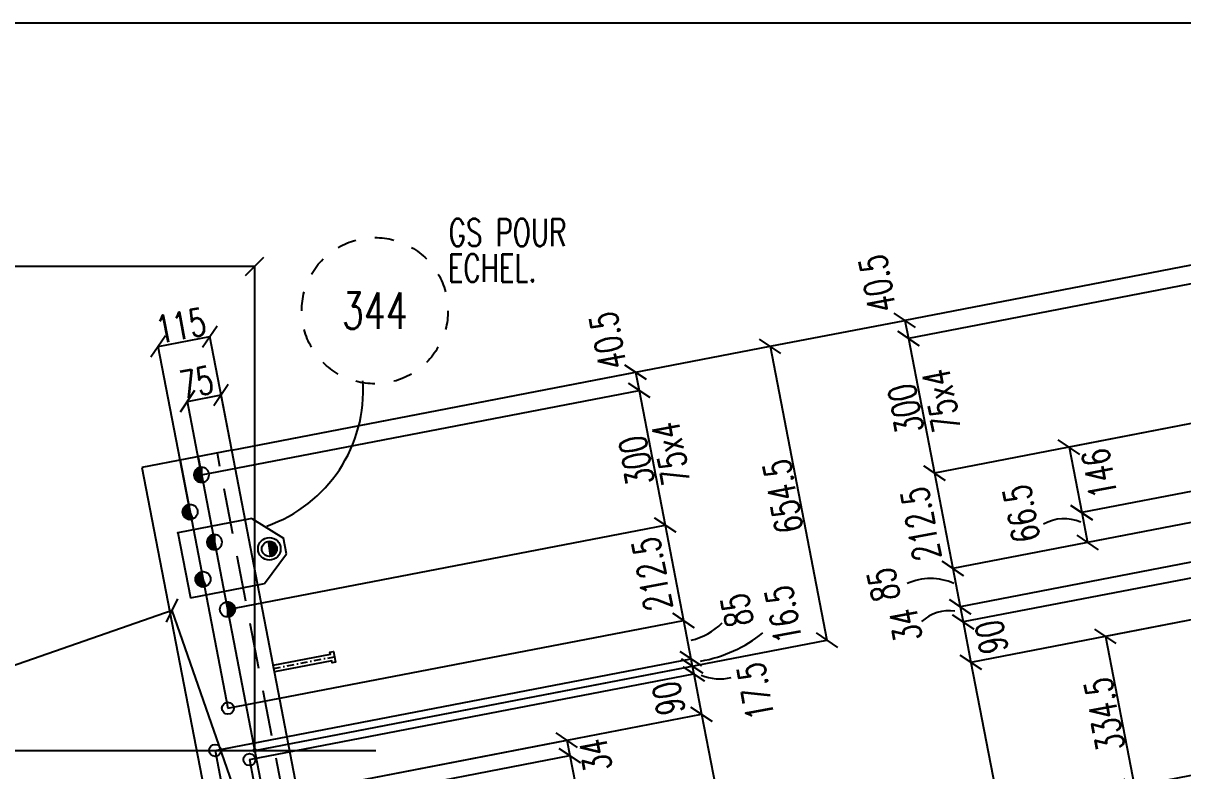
# Model space of a CAD drawing. Extents: x 669586 to 685806, y -4580 to 6900.
# Drawn here: x 677322 to 679859, y 5264 to 6900 of the extents above; entities that cross this region are included whole.
import ezdxf
from ezdxf.enums import TextEntityAlignment as Align

# ---------------------------------------------------------------- set-up
doc = ezdxf.new("R2010")
doc.units = 0
doc.header["$LTSCALE"] = 200
doc.header["$MEASUREMENT"] = 0
doc.linetypes.add('DASHDOT', pattern=[1, 0.5, -0.25, 0, -0.25])
doc.linetypes.add('DASHED', pattern=[0.75, 0.5, -0.25])
doc.layers.get('0').update_dxf_attribs({"linetype": 'CONTINUOUS'})
for name, color, linetype in [('ASSI', 6, 'CONTINUOUS'), ('Echelon', 1, 'CONTINUOUS'), ('FORI', 2, 'CONTINUOUS'), ('LINEA_ANG', 2, 'CONTINUOUS'), ('LINEE_PIASTRA', 2, 'CONTINUOUS'), ('LINEE_PIASTRE', 2, 'CONTINUOUS'), ('LS', 7, 'CONTINUOUS'), ('MZ', 6, 'DASHDOT'), ('PIASTRE', 5, 'CONTINUOUS'), ('QT_MPR', 7, 'CONTINUOUS'), ('QT_MSP', 7, 'CONTINUOUS'), ('TESTI_A_P', 7, 'CONTINUOUS'), ('TRAT-Y', 7, 'DASHED')]:
    doc.layers.add(name, color=color, linetype=linetype)
doc.styles.add('QUOTE', font='ROMANS8.SHX', dxfattribs={"width": 0.7})
doc.styles.add('RQL', font='ROMANS8.SHX', dxfattribs={"width": 0.7})
doc.styles.add('RS', font='ROMANS8.shx', dxfattribs={"width": 0.7})
doc.styles.get("Standard").update_dxf_attribs({"font": 'ROMANS8.SHX', "width": 0.7})
doc.dimstyles.new('TRATTO', dxfattribs={"dimscale": 0, "dimtxt": 60, "dimasz": 40, "dimexe": 0, "dimexo": 0, "dimgap": 5, "dimtad": 1, "dimrnd": 0.5, "dimdsep": 46, "dimtxsty": 'RS', "dimblk1": 'OBLIQUE', "dimblk2": 'OBLIQUE', "dimsah": 1, "dimcen": 0.09, "dimclrd": 2, "dimclre": 2, "dimclrt": 7, "dimadec": 0, "dimazin": 0, "dimtfac": 1, "dimtix": 1, "dimtmove": 2, "dimatfit": 3, "dimfxl": 1, "dimtolj": 1, "dimtzin": 0, "dimarcsym": 0})

# ---------------------------------------------------------------- blocks, each defined once
blk = doc.blocks.new('MRKR_98')
blk.add_point((0, 0))
at = {"color": 7, "style": 'QUOTE', "width": 0.5, "flags": 1}
for tag, p in [('TI', (3.73, 6.83)), ('DI_S', (3.73, 6.42)), ('AUX2', (3.71, 4.93)), ('NFORI', (3.72, 5.3)), ('D_S', (3.73, 6.02)), ('E_S', (3.73, 5.68)), ('AUX1', (3.73, 4.19)), ('FAM', (3.73, 4.55)), ('COMMESSA', (3.73, 3.85)), ('MD', (3.73, 3.51)), ('MP', (3.73, 3.16)), ('LARGHEZZA', (3.73, 2.82)), ('SPESSORE', (3.73, 2.48)), ('NP', (3.73, 2.14)), ('SV', (3.73, 1.79)), ('PESO', (3.73, 1.45)), ('QUA', (3.73, 1.11)), ('LUN', (3.73, 0.76)), ('PROF', (3.73, 0.42)), ('POS', (3.73, 0.08))]:
    blk.add_attdef(tag, p, '', height=0.2, dxfattribs=at)
at = {"color": 7, "flags": 1}
for tag, p in [('LAV1', (5.26, 6.88)), ('LAV2', (5.26, 6.55)), ('LAV3', (5.26, 6.21)), ('LAV4', (5.26, 5.88)), ('LAV5', (5.26, 5.55)), ('LAV6', (5.26, 5.21)), ('LAV7', (5.26, 4.88)), ('LAV8', (5.26, 4.55)), ('LAV9', (5.26, 4.21)), ('LAV10', (5.26, 3.88))]:
    blk.add_attdef(tag, p, '', height=0.2, dxfattribs=at)
blk = doc.blocks.new('ASSE98')
blk.add_line((0, 0), (1, 0))
at = {"color": 7, "flags": 1}
for tag, p in [('LAV1', (3.07431, 6.82847)), ('LAV2', (3.07431, 6.49513)), ('LAV3', (3.07431, 6.1618)), ('LAV4', (3.07431, 5.82847)), ('LAV5', (3.07431, 5.49513)), ('LAV6', (3.07431, 5.1618)), ('LAV7', (3.07431, 4.82847)), ('LAV8', (3.07431, 4.49513)), ('LAV9', (3.07431, 4.1618)), ('LAV10', (3.07431, 3.82847))]:
    blk.add_attdef(tag, p, '', height=0.2, dxfattribs=at)
at = {"color": 7, "style": 'QUOTE', "width": 0.5, "flags": 1}
for tag, p in [('TI', (1.38308, 6.82731)), ('DI_S', (1.38308, 6.42178)), ('D_S', (1.38308, 6.02092)), ('E_S', (1.38308, 5.68065)), ('NFORI', (1.36454, 5.29792)), ('ALAR', (1.36349, 4.93246)), ('FAM', (1.3775, 4.54645)), ('ALA', (1.38308, 4.19257)), ('DISP2', (1.38308, 3.84971)), ('DISP1', (1.38308, 3.50686)), ('PINZAF', (1.38308, 3.164)), ('PINZAI', (1.38308, 2.82114)), ('TRP', (1.38308, 2.47829)), ('NP', (1.38308, 2.13543)), ('SV', (1.38308, 1.79257)), ('PESO', (1.38308, 1.44971)), ('QUA', (1.38308, 1.10686)), ('LUN', (1.38308, 0.764)), ('PROF', (1.38308, 0.42114)), ('POS', (1.38308, 0.07829))]:
    blk.add_attdef(tag, p, '', height=0.2, dxfattribs=at)
blk = doc.blocks.new('P20')
at = {"color": 0}
for p, q in [((0, 0.98), (0.02, 1)), ((0, 0.94), (0.06, 1)), ((1, -0.01), (0, 0.99)), ((0, 0.89), (0.1, 0.99)), ((0, 0.85), (0.14, 0.99)), ((0, 0.8), (0.18, 0.98)), ((0, 0.76), (0.22, 0.98)), ((0, 0.71), (0.25, 0.97)), ((0, 0.67), (0.29, 0.96)), ((1, -0.05), (0, 0.95)), ((0, 0.62), (0.32, 0.95)), ((0, 0.58), (0.36, 0.93)), ((0, 0.53), (0.39, 0.92)), ((0, 0.49), (0.42, 0.91)), ((1, -0.09), (0, 0.9)), ((0, 0.44), (0.45, 0.89)), ((0, 0.4), (0.48, 0.88)), ((0.99, -0.13), (0, 0.86)), ((0, 0.35), (0.51, 0.86)), ((0, 0.31), (0.54, 0.84)), ((0, 0.26), (0.56, 0.83)), ((0.99, -0.17), (0, 0.81)), ((0, 0.22), (0.59, 0.81)), ((0, 0.17), (0.61, 0.79)), ((0.98, -0.21), (0, 0.77)), ((0, 0.13), (0.64, 0.77)), ((0, 0.08), (0.66, 0.75)), ((0, 0.04), (0.69, 0.73)), ((0.97, -0.25), (0, 0.72)), ((0, -0.01), (0.71, 0.7)), ((0.96, -0.28), (0, 0.68)), ((0, -0.05), (0.73, 0.68)), ((0, -0.1), (0.75, 0.66)), ((0.95, -0.32), (0, 0.63)), ((0, -0.14), (0.77, 0.63)), ((0, -0.19), (0.79, 0.61)), ((0.94, -0.35), (0, 0.59)), ((0, -0.23), (0.81, 0.58)), ((0, -0.28), (0.83, 0.56)), ((0.92, -0.38), (0, 0.54)), ((0, -0.32), (0.85, 0.53)), ((0.91, -0.41), (0, 0.5)), ((0, -0.36), (0.87, 0.5)), ((0, -0.41), (0.88, 0.47)), ((0.9, -0.44), (0, 0.45)), ((0, -0.45), (0.9, 0.44)), ((0.88, -0.47), (0, 0.41)), ((0, -0.5), (0.91, 0.41)), ((0, -0.54), (0.92, 0.38)), ((0.87, -0.5), (0, 0.36)), ((0, -0.59), (0.94, 0.35)), ((0.85, -0.53), (0, 0.32)), ((0, -0.63), (0.95, 0.31)), ((0, -0.68), (0.96, 0.28)), ((0.83, -0.56), (0, 0.27)), ((0, -0.72), (0.97, 0.25)), ((0.81, -0.58), (0, 0.23)), ((0, -0.77), (0.98, 0.21)), ((0.79, -0.61), (0, 0.18)), ((0, -0.81), (0.99, 0.17)), ((0.77, -0.63), (0, 0.14)), ((0, -0.86), (0.99, 0.13)), ((0.75, -0.66), (0, 0.09)), ((0, -0.9), (1, 0.09)), ((0.73, -0.68), (0, 0.05)), ((0, -0.95), (1, 0.05)), ((0.71, -0.7), (0, 0.01)), ((0, -0.99), (1, 0.01)), ((1, 0.04), (0.04, 1)), ((1, 0.09), (0.09, 1)), ((0.99, 0.14), (0.14, 0.99)), ((0.98, 0.19), (0.19, 0.98)), ((0.97, 0.25), (0.25, 0.97)), ((0.95, 0.31), (0.31, 0.95)), ((0.92, 0.38), (0.38, 0.92)), ((0.88, 0.47), (0.47, 0.88)), ((0.81, 0.59), (0.59, 0.81)), ((0.69, -0.73), (0, -0.04)), ((0.66, -0.75), (0, -0.08)), ((0.64, -0.77), (0, -0.13)), ((0.61, -0.79), (0, -0.17)), ((0.59, -0.81), (0, -0.22)), ((0.56, -0.83), (0, -0.26)), ((0.54, -0.84), (0, -0.31)), ((0.51, -0.86), (0, -0.35)), ((0.48, -0.88), (0, -0.4)), ((0.45, -0.89), (0, -0.44)), ((0.42, -0.91), (0, -0.49)), ((0.39, -0.92), (0, -0.53)), ((0.36, -0.93), (0, -0.58)), ((0.32, -0.95), (0, -0.62)), ((0.29, -0.96), (0, -0.67)), ((0.25, -0.97), (0, -0.71)), ((0.22, -0.98), (0, -0.76)), ((0.18, -0.98), (0, -0.8)), ((0.14, -0.99), (0, -0.85)), ((0.1, -0.99), (0, -0.89)), ((0.04, -1), (1, -0.04)), ((0.09, -1), (1, -0.09)), ((0.14, -0.99), (0.99, -0.14)), ((0.19, -0.98), (0.98, -0.19)), ((0.25, -0.97), (0.97, -0.25)), ((0.31, -0.95), (0.95, -0.31)), ((0.38, -0.92), (0.92, -0.38)), ((0.47, -0.88), (0.88, -0.47)), ((0.59, -0.81), (0.81, -0.59))]:
    blk.add_line(p, q, dxfattribs=at)
for radius in [1.5, 1]:
    blk.add_circle((0, 0), radius)
blk = doc.blocks.new('_OBLIQUE')
at = {"color": 0, "linetype": 'ByBlock'}
blk.add_line((-0.5, -0.5), (0.5, 0.5), dxfattribs=at)
blk = doc.blocks.new('*D18')
at = {"layer": 'LS', "color": 2, "lineweight": -2, "transparency": 16777216}
for p, q in [((672687.1, 5308.5), (672687.1, 6368)), ((672687.1, 6368), (677828.7, 6368)), ((677828.7, 5308.5), (677828.7, 6368))]:
    blk.add_line(p, q, dxfattribs=at)
at = {"layer": 'LS', "color": 2, "lineweight": -2, "transparency": 16777216, "xscale": 40, "yscale": 40, "zscale": 40, "rotation": 180}
blk.add_blockref('_OBLIQUE', (672687.1, 6368), dxfattribs=at)
at = {"layer": 'LS', "color": 2, "lineweight": -2, "transparency": 16777216, "xscale": 40, "yscale": 40, "zscale": 40}
blk.add_blockref('_OBLIQUE', (677828.7, 6368), dxfattribs=at)
at = {"layer": 'LS', "color": 7, "transparency": 16777216, "insert": (675257.9, 6405.9), "char_height": 60, "attachment_point": 5, "style": 'RS'}
blk.add_mtext('\\A1;5141.5 SUR TRUSQ. 75', dxfattribs=at)
blk = doc.blocks.new('A$C6E393FD9')
at = {"layer": 'Echelon', "color": 3}
blk.add_lwpolyline([(2.5, 0), (0, 19.8), (168.6, 41.4), (167.9, 47.2), (177.8, 48.5), (181.8, 17.1), (171.9, 15.8), (171.2, 21.6), (2.5, 0)], close=True, dxfattribs=at)
at = {"layer": 'MZ', "ltscale": 0.2}
blk.add_line((1.3, 9.9), (179.8, 32.8), dxfattribs=at)
blk = doc.blocks.new('*D29')
at = {"layer": 'QT_MPR', "color": 2, "lineweight": -2, "transparency": 16777216}
for p, q in [((677648.2, 5614.5), (675765, 4959.1)), ((677795, 5192.5), (677648.2, 5614.5)), ((675911.8, 4537.1), (675765, 4959.1))]:
    blk.add_line(p, q, dxfattribs=at)
at = {"layer": 'QT_MPR', "color": 2, "lineweight": -2, "transparency": 16777216, "xscale": 40, "yscale": 40, "zscale": 40}
for p, rotation in [((677648.2, 5614.5), 19.18916575412428), ((675765, 4959.1), 199.1891657541243)]:
    blk.add_blockref('_OBLIQUE', p, dxfattribs=dict(at, rotation=rotation))
at = {"layer": 'QT_MPR', "color": 7, "transparency": 16777216, "insert": (676860.3, 5389.5), "char_height": 60, "attachment_point": 5, "rotation": 19.1892, "style": 'RS'}
blk.add_mtext('\\A1;1994', dxfattribs=at)
blk = doc.blocks.new('16')
blk.add_circle((0, 0), 1)
blk = doc.blocks.new('20')
at = {"color": 0}
for p, q in [((0, 0.98), (0.02, 1)), ((0, 0.94), (0.06, 1)), ((1, -0.01), (0, 0.99)), ((0, 0.89), (0.1, 0.99)), ((0, 0.85), (0.14, 0.99)), ((0, 0.8), (0.18, 0.98)), ((0, 0.76), (0.22, 0.98)), ((0, 0.71), (0.25, 0.97)), ((0, 0.67), (0.29, 0.96)), ((1, -0.05), (0, 0.95)), ((0, 0.62), (0.32, 0.95)), ((0, 0.58), (0.36, 0.93)), ((0, 0.53), (0.39, 0.92)), ((0, 0.49), (0.42, 0.91)), ((1, -0.09), (0, 0.9)), ((0, 0.44), (0.45, 0.89)), ((0, 0.4), (0.48, 0.88)), ((0.99, -0.13), (0, 0.86)), ((0, 0.35), (0.51, 0.86)), ((0, 0.31), (0.54, 0.84)), ((0, 0.26), (0.56, 0.83)), ((0.99, -0.17), (0, 0.81)), ((0, 0.22), (0.59, 0.81)), ((0, 0.17), (0.61, 0.79)), ((0.98, -0.21), (0, 0.77)), ((0, 0.13), (0.64, 0.77)), ((0, 0.08), (0.66, 0.75)), ((0, 0.04), (0.69, 0.73)), ((0.97, -0.25), (0, 0.72)), ((0, -0.01), (0.71, 0.7)), ((0.96, -0.28), (0, 0.68)), ((0, -0.05), (0.73, 0.68)), ((0, -0.1), (0.75, 0.66)), ((0.95, -0.32), (0, 0.63)), ((0, -0.14), (0.77, 0.63)), ((0, -0.19), (0.79, 0.61)), ((0.94, -0.35), (0, 0.59)), ((0, -0.23), (0.81, 0.58)), ((0, -0.28), (0.83, 0.56)), ((0.92, -0.38), (0, 0.54)), ((0, -0.32), (0.85, 0.53)), ((0.91, -0.41), (0, 0.5)), ((0, -0.36), (0.87, 0.5)), ((0, -0.41), (0.88, 0.47)), ((0.9, -0.44), (0, 0.45)), ((0, -0.45), (0.9, 0.44)), ((0.88, -0.47), (0, 0.41)), ((0, -0.5), (0.91, 0.41)), ((0, -0.54), (0.92, 0.38)), ((0.87, -0.5), (0, 0.36)), ((0, -0.59), (0.94, 0.35)), ((0.85, -0.53), (0, 0.32)), ((0, -0.63), (0.95, 0.31)), ((0, -0.68), (0.96, 0.28)), ((0.83, -0.56), (0, 0.27)), ((0, -0.72), (0.97, 0.25)), ((0.81, -0.58), (0, 0.23)), ((0, -0.77), (0.98, 0.21)), ((0.79, -0.61), (0, 0.18)), ((0, -0.81), (0.99, 0.17)), ((0.77, -0.63), (0, 0.14)), ((0, -0.86), (0.99, 0.13)), ((0.75, -0.66), (0, 0.09)), ((0, -0.9), (1, 0.09)), ((0.73, -0.68), (0, 0.05)), ((0, -0.95), (1, 0.05)), ((0.71, -0.7), (0, 0.01)), ((0, -0.99), (1, 0.01)), ((1, 0.04), (0.04, 1)), ((1, 0.09), (0.09, 1)), ((0.99, 0.14), (0.14, 0.99)), ((0.98, 0.19), (0.19, 0.98)), ((0.97, 0.25), (0.25, 0.97)), ((0.95, 0.31), (0.31, 0.95)), ((0.92, 0.38), (0.38, 0.92)), ((0.88, 0.47), (0.47, 0.88)), ((0.81, 0.59), (0.59, 0.81)), ((0.69, -0.73), (0, -0.04)), ((0.66, -0.75), (0, -0.08)), ((0.64, -0.77), (0, -0.13)), ((0.61, -0.79), (0, -0.17)), ((0.59, -0.81), (0, -0.22)), ((0.56, -0.83), (0, -0.26)), ((0.54, -0.84), (0, -0.31)), ((0.51, -0.86), (0, -0.35)), ((0.48, -0.88), (0, -0.4)), ((0.45, -0.89), (0, -0.44)), ((0.42, -0.91), (0, -0.49)), ((0.39, -0.92), (0, -0.53)), ((0.36, -0.93), (0, -0.58)), ((0.32, -0.95), (0, -0.62)), ((0.29, -0.96), (0, -0.67)), ((0.25, -0.97), (0, -0.71)), ((0.22, -0.98), (0, -0.76)), ((0.18, -0.98), (0, -0.8)), ((0.14, -0.99), (0, -0.85)), ((0.1, -0.99), (0, -0.89)), ((0.04, -1), (1, -0.04)), ((0.09, -1), (1, -0.09)), ((0.14, -0.99), (0.99, -0.14)), ((0.19, -0.98), (0.98, -0.19)), ((0.25, -0.97), (0.97, -0.25)), ((0.31, -0.95), (0.95, -0.31)), ((0.38, -0.92), (0.92, -0.38)), ((0.47, -0.88), (0.88, -0.47)), ((0.59, -0.81), (0.81, -0.59))]:
    blk.add_line(p, q, dxfattribs=at)
blk.add_line((0, 1), (0, -1))
blk.add_circle((0, 0), 1)
blk = doc.blocks.new('*D36')
at = {"layer": 'LS', "color": 2, "lineweight": -2, "transparency": 16777216}
for p, q in [((677681.4, 6072.3), (677755, 6086.5)), ((677712.4, 5911.6), (677681.4, 6072.3)), ((677778.4, 5965.3), (677755, 6086.5))]:
    blk.add_line(p, q, dxfattribs=at)
at = {"layer": 'LS', "color": 2, "lineweight": -2, "transparency": 16777216, "xscale": 40, "yscale": 40, "zscale": 40}
for p, rotation in [((677681.4, 6072.3), 190.915432614), ((677755, 6086.5), 10.91543261400001)]:
    blk.add_blockref('_OBLIQUE', p, dxfattribs=dict(at, rotation=rotation))
at = {"layer": 'LS', "color": 7, "transparency": 16777216, "insert": (677701.2, 6113.8), "char_height": 60, "attachment_point": 5, "rotation": 10.9154, "style": 'RS'}
blk.add_mtext('\\A1;75', dxfattribs=at)
blk = doc.blocks.new('*D37')
at = {"layer": 'LS', "color": 2, "lineweight": -2, "transparency": 16777216}
for p, q in [((677617.4, 6192.5), (677730.4, 6214.3)), ((677687.3, 5830.4), (677617.4, 6192.5)), ((677778.4, 5965.3), (677730.4, 6214.3))]:
    blk.add_line(p, q, dxfattribs=at)
at = {"layer": 'LS', "color": 2, "lineweight": -2, "transparency": 16777216, "xscale": 40, "yscale": 40, "zscale": 40}
for p, rotation in [((677617.4, 6192.5), 190.915432614), ((677730.4, 6214.3), 10.91543261400001)]:
    blk.add_blockref('_OBLIQUE', p, dxfattribs=dict(at, rotation=rotation))
at = {"layer": 'LS', "color": 7, "transparency": 16777216, "insert": (677667.3, 6237.8), "char_height": 60, "attachment_point": 5, "rotation": 10.9154, "style": 'RS'}
blk.add_mtext('\\A1;115', dxfattribs=at)
blk = doc.blocks.new('*D50')
at = {"layer": 'QT_MPR', "color": 2, "lineweight": -2, "transparency": 16777216}
for p, q in [((677778.4, 5965.5), (678956.6, 6192.7)), ((678956.6, 6192.7), (679080.6, 5549.9)), ((677828.7, 5308.5), (679080.6, 5549.9))]:
    blk.add_line(p, q, dxfattribs=at)
at = {"layer": 'QT_MPR', "color": 2, "lineweight": -2, "transparency": 16777216, "xscale": 40, "yscale": 40, "zscale": 40}
for p, rotation in [((678956.6, 6192.7), 100.9154326102442), ((679080.6, 5549.9), 280.9154326102442)]:
    blk.add_blockref('_OBLIQUE', p, dxfattribs=dict(at, rotation=rotation))
at = {"layer": 'QT_MPR', "color": 7, "transparency": 16777216, "insert": (678984.3, 5864.7), "char_height": 60, "attachment_point": 5, "rotation": 100.9154, "style": 'RS'}
blk.add_mtext('\\A1;654.5', dxfattribs=at)
blk = doc.blocks.new('*D52')
at = {"layer": 'QT_MPR', "color": 2, "lineweight": -2, "transparency": 16777216}
for p, q in [((677778.4, 5965.5), (678662.1, 6135.9)), ((678662.1, 6135.9), (678669.7, 6096.3)), ((677712.4, 5911.6), (678669.7, 6096.3))]:
    blk.add_line(p, q, dxfattribs=at)
at = {"layer": 'QT_MPR', "color": 2, "lineweight": -2, "transparency": 16777216, "xscale": 40, "yscale": 40, "zscale": 40}
for p, rotation in [((678662.1, 6135.9), 100.9154326102442), ((678669.7, 6096.3), 280.9154326102442)]:
    blk.add_blockref('_OBLIQUE', p, dxfattribs=dict(at, rotation=rotation))
at = {"layer": 'QT_MPR', "color": 7, "transparency": 16777216, "insert": (678601.3, 6205.3), "char_height": 60, "attachment_point": 5, "rotation": 100.9154, "style": 'RS'}
blk.add_mtext('\\A1;40.5', dxfattribs=at)
blk = doc.blocks.new('*D53')
at = {"layer": 'QT_MPR', "color": 2, "lineweight": -2, "transparency": 16777216}
for p, q in [((677712.4, 5911.6), (678669.7, 6096.3)), ((678669.7, 6096.3), (678726.5, 5801.7)), ((677769.2, 5617.1), (678726.5, 5801.7))]:
    blk.add_line(p, q, dxfattribs=at)
at = {"layer": 'QT_MPR', "color": 2, "lineweight": -2, "transparency": 16777216, "xscale": 40, "yscale": 40, "zscale": 40}
for p, rotation in [((678669.7, 6096.3), 100.9154326102442), ((678726.5, 5801.7), 280.9154326102442)]:
    blk.add_blockref('_OBLIQUE', p, dxfattribs=dict(at, rotation=rotation))
at = {"layer": 'QT_MPR', "color": 7, "transparency": 16777216, "insert": (678739.1, 5958.2), "char_height": 60, "attachment_point": 5, "rotation": 100.9154, "style": 'RS'}
blk.add_mtext('\\A1;75x4', dxfattribs=at)
blk = doc.blocks.new('*D54')
at = {"layer": 'QT_MPR', "color": 2, "lineweight": -2, "transparency": 16777216}
for p, q in [((677712.4, 5911.6), (678669.7, 6096.3)), ((678669.7, 6096.3), (678726.5, 5801.7)), ((677769.2, 5617.1), (678726.5, 5801.7))]:
    blk.add_line(p, q, dxfattribs=at)
at = {"layer": 'QT_MPR', "color": 2, "lineweight": -2, "transparency": 16777216, "xscale": 40, "yscale": 40, "zscale": 40}
for p, rotation in [((678669.7, 6096.3), 100.9154326102442), ((678726.5, 5801.7), 280.9154326102442)]:
    blk.add_blockref('_OBLIQUE', p, dxfattribs=dict(at, rotation=rotation))
at = {"layer": 'QT_MPR', "color": 7, "transparency": 16777216, "insert": (678663.8, 5942.3), "char_height": 60, "attachment_point": 5, "rotation": 100.9154, "style": 'RS'}
blk.add_mtext('\\A1;300', dxfattribs=at)
blk = doc.blocks.new('*D55')
at = {"layer": 'QT_MPR', "color": 2, "lineweight": -2, "transparency": 16777216}
for p, q in [((677769.2, 5617.1), (678726.5, 5801.7)), ((678726.5, 5801.7), (678766.8, 5592.9)), ((677770.1, 5400.7), (678766.8, 5592.9))]:
    blk.add_line(p, q, dxfattribs=at)
at = {"layer": 'QT_MPR', "color": 2, "lineweight": -2, "transparency": 16777216, "xscale": 40, "yscale": 40, "zscale": 40}
for p, rotation in [((678726.5, 5801.7), 100.9154326102442), ((678766.8, 5592.9), 280.9154326102442)]:
    blk.add_blockref('_OBLIQUE', p, dxfattribs=dict(at, rotation=rotation))
at = {"layer": 'QT_MPR', "color": 7, "transparency": 16777216, "insert": (678697.9, 5694.5), "char_height": 60, "attachment_point": 5, "rotation": 100.9154, "style": 'RS'}
blk.add_mtext('\\A1;212.5', dxfattribs=at)
blk = doc.blocks.new('*D56')
at = {"layer": 'QT_MPR', "color": 2, "lineweight": -2, "transparency": 16777216}
for p, q in [((677770.1, 5400.7), (678766.8, 5592.9)), ((678766.8, 5592.9), (678782.9, 5509.2)), ((677742.1, 5308.5), (678782.9, 5509.2))]:
    blk.add_line(p, q, dxfattribs=at)
at = {"layer": 'QT_MPR', "color": 2, "lineweight": -2, "transparency": 16777216, "xscale": 40, "yscale": 40, "zscale": 40}
for p, rotation in [((678766.8, 5592.9), 100.9154326102442), ((678782.9, 5509.2), 280.9154326102442)]:
    blk.add_blockref('_OBLIQUE', p, dxfattribs=dict(at, rotation=rotation))
at = {"layer": 'QT_MPR', "color": 7, "transparency": 16777216, "insert": (678883.6, 5615.4), "char_height": 60, "attachment_point": 5, "rotation": 100.9154, "style": 'RS'}
blk.add_mtext('\\A1;85', dxfattribs=at)
blk = doc.blocks.new('*D57')
at = {"layer": 'QT_MPR', "color": 2, "lineweight": -2, "transparency": 16777216}
for p, q in [((677742.1, 5308.5), (678782.9, 5509.2)), ((678782.9, 5509.2), (678786, 5493.1)), ((677828.7, 5308.5), (678786, 5493.1))]:
    blk.add_line(p, q, dxfattribs=at)
at = {"layer": 'QT_MPR', "color": 2, "lineweight": -2, "transparency": 16777216, "xscale": 40, "yscale": 40, "zscale": 40}
for p, rotation in [((678782.9, 5509.2), 100.9154326102442), ((678786, 5493.1), 280.9154326102442)]:
    blk.add_blockref('_OBLIQUE', p, dxfattribs=dict(at, rotation=rotation))
at = {"layer": 'QT_MPR', "color": 7, "transparency": 16777216, "insert": (678985, 5606.3), "char_height": 60, "attachment_point": 5, "rotation": 100.9154, "style": 'RS'}
blk.add_mtext('\\A1;16.5', dxfattribs=at)
blk = doc.blocks.new('*D58')
at = {"layer": 'QT_MPR', "color": 2, "lineweight": -2, "transparency": 16777216}
for p, q in [((677828.7, 5308.5), (678786, 5493.1)), ((678786, 5493.1), (678789.4, 5475.9)), ((677817.3, 5288.5), (678789.4, 5475.9))]:
    blk.add_line(p, q, dxfattribs=at)
at = {"layer": 'QT_MPR', "color": 2, "lineweight": -2, "transparency": 16777216, "xscale": 40, "yscale": 40, "zscale": 40}
for p, rotation in [((678786, 5493.1), 100.9154326102442), ((678789.4, 5475.9), 280.9154326102442)]:
    blk.add_blockref('_OBLIQUE', p, dxfattribs=dict(at, rotation=rotation))
at = {"layer": 'QT_MPR', "color": 7, "transparency": 16777216, "insert": (678924.3, 5437.9), "char_height": 60, "attachment_point": 5, "rotation": 100.9154, "style": 'RS'}
blk.add_mtext('\\A1;17.5', dxfattribs=at)
blk = doc.blocks.new('*D59')
at = {"layer": 'QT_MPR', "color": 2, "lineweight": -2, "transparency": 16777216}
for p, q in [((677817.3, 5288.5), (678789.4, 5475.9)), ((678789.4, 5475.9), (678806.4, 5387.6)), ((677795, 5192.5), (678806.4, 5387.6))]:
    blk.add_line(p, q, dxfattribs=at)
at = {"layer": 'QT_MPR', "color": 2, "lineweight": -2, "transparency": 16777216, "xscale": 40, "yscale": 40, "zscale": 40}
for p, rotation in [((678789.4, 5475.9), 100.9154326102442), ((678806.4, 5387.6), 280.9154326102442)]:
    blk.add_blockref('_OBLIQUE', p, dxfattribs=dict(at, rotation=rotation))
at = {"layer": 'QT_MPR', "color": 7, "transparency": 16777216, "insert": (678734, 5422.4), "char_height": 60, "attachment_point": 5, "rotation": 100.9154, "style": 'RS'}
blk.add_mtext('\\A1;90', dxfattribs=at)
blk = doc.blocks.new('*D60')
at = {"layer": 'QT_MPR', "color": 2, "lineweight": -2, "transparency": 16777216}
for p, q in [((677795, 5192.5), (678806.4, 5387.6)), ((678806.4, 5387.6), (679045.9, 4145.5)), ((678034.6, 3950.4), (679045.9, 4145.5))]:
    blk.add_line(p, q, dxfattribs=at)
at = {"layer": 'QT_MPR', "color": 2, "lineweight": -2, "transparency": 16777216, "xscale": 40, "yscale": 40, "zscale": 40}
for p, rotation in [((678806.4, 5387.6), 100.9154326102442), ((679045.9, 4145.5), 280.9154326102442)]:
    blk.add_blockref('_OBLIQUE', p, dxfattribs=dict(at, rotation=rotation))
at = {"layer": 'QT_MPR', "color": 7, "transparency": 16777216, "insert": (678891.8, 4759.9), "char_height": 60, "attachment_point": 5, "rotation": 100.9154, "style": 'RS'}
blk.add_mtext('\\A1;1265', dxfattribs=at)
blk = doc.blocks.new('*D67')
at = {"layer": 'QT_MSP', "color": 2, "lineweight": -2, "transparency": 16777216}
for p, q in [((677795, 5192.5), (678511.8, 5330.8)), ((678511.8, 5330.8), (678518.3, 5297.1)), ((677880.1, 5174), (678518.3, 5297.1))]:
    blk.add_line(p, q, dxfattribs=at)
at = {"layer": 'QT_MSP', "color": 2, "lineweight": -2, "transparency": 16777216, "xscale": 40, "yscale": 40, "zscale": 40}
for p, rotation in [((678511.8, 5330.8), 100.9154326102442), ((678518.3, 5297.1), 280.9154326102442)]:
    blk.add_blockref('_OBLIQUE', p, dxfattribs=dict(at, rotation=rotation))
at = {"layer": 'QT_MSP', "color": 7, "transparency": 16777216, "insert": (678574.3, 5298.2), "char_height": 60, "attachment_point": 5, "rotation": 100.9154, "style": 'RS'}
blk.add_mtext('\\A1;34', dxfattribs=at)
blk = doc.blocks.new('*D68')
at = {"layer": 'QT_MSP', "color": 2, "lineweight": -2, "transparency": 16777216}
for p, q in [((677880.1, 5174), (678518.3, 5297.1)), ((678518.3, 5297.1), (678631.9, 4708)), ((677969.1, 4580.2), (678631.9, 4708))]:
    blk.add_line(p, q, dxfattribs=at)
at = {"layer": 'QT_MSP', "color": 2, "lineweight": -2, "transparency": 16777216, "xscale": 40, "yscale": 40, "zscale": 40}
for p, rotation in [((678518.3, 5297.1), 100.9154326102442), ((678631.9, 4708), 280.9154326102442)]:
    blk.add_blockref('_OBLIQUE', p, dxfattribs=dict(at, rotation=rotation))
at = {"layer": 'QT_MSP', "color": 7, "transparency": 16777216, "insert": (678540.7, 4995.9), "char_height": 60, "attachment_point": 5, "rotation": 100.9154, "style": 'RS'}
blk.add_mtext('\\A1;600', dxfattribs=at)
blk = doc.blocks.new('*D83')
at = {"layer": 'QT_MPR', "color": 2, "lineweight": -2, "transparency": 16777216}
for p, q in [((680134.9, 6420), (679251.2, 6249.5)), ((680216.2, 6394.5), (679258.9, 6209.9)), ((679251.2, 6249.5), (679258.9, 6209.9))]:
    blk.add_line(p, q, dxfattribs=at)
at = {"layer": 'QT_MPR', "color": 2, "lineweight": -2, "transparency": 16777216, "xscale": 40, "yscale": 40, "zscale": 40}
for p, rotation in [((679251.2, 6249.5), 100.9154326102493), ((679258.9, 6209.9), 280.9154326102493)]:
    blk.add_blockref('_OBLIQUE', p, dxfattribs=dict(at, rotation=rotation))
at = {"layer": 'QT_MPR', "color": 7, "transparency": 16777216, "insert": (679190.7, 6330.1), "char_height": 60, "attachment_point": 5, "rotation": 100.9154, "style": 'RS'}
blk.add_mtext('\\A1;40.5', dxfattribs=at)
blk = doc.blocks.new('*D84')
at = {"layer": 'QT_MPR', "color": 2, "lineweight": -2, "transparency": 16777216}
for p, q in [((680216.2, 6394.5), (679258.9, 6209.9)), ((679258.9, 6209.9), (679315.7, 5915.3)), ((680273, 6099.9), (679315.7, 5915.3))]:
    blk.add_line(p, q, dxfattribs=at)
at = {"layer": 'QT_MPR', "color": 2, "lineweight": -2, "transparency": 16777216, "xscale": 40, "yscale": 40, "zscale": 40}
for p, rotation in [((679258.9, 6209.9), 100.9154326102493), ((679315.7, 5915.3), 280.9154326102493)]:
    blk.add_blockref('_OBLIQUE', p, dxfattribs=dict(at, rotation=rotation))
at = {"layer": 'QT_MPR', "color": 7, "transparency": 16777216, "insert": (679330.9, 6073.8), "char_height": 60, "attachment_point": 5, "rotation": 100.9154, "style": 'RS'}
blk.add_mtext('\\A1;75x4', dxfattribs=at)
blk = doc.blocks.new('*D85')
at = {"layer": 'QT_MPR', "color": 2, "lineweight": -2, "transparency": 16777216}
for p, q in [((680216.2, 6394.5), (679258.9, 6209.9)), ((679258.9, 6209.9), (679315.7, 5915.3)), ((680273, 6099.9), (679315.7, 5915.3))]:
    blk.add_line(p, q, dxfattribs=at)
at = {"layer": 'QT_MPR', "color": 2, "lineweight": -2, "transparency": 16777216, "xscale": 40, "yscale": 40, "zscale": 40}
for p, rotation in [((679258.9, 6209.9), 100.9154326102493), ((679315.7, 5915.3), 280.9154326102493)]:
    blk.add_blockref('_OBLIQUE', p, dxfattribs=dict(at, rotation=rotation))
at = {"layer": 'QT_MPR', "color": 7, "transparency": 16777216, "insert": (679252.9, 6056), "char_height": 60, "attachment_point": 5, "rotation": 100.9154, "style": 'RS'}
blk.add_mtext('\\A1;300', dxfattribs=at)
blk = doc.blocks.new('*D86')
at = {"layer": 'QT_MPR', "color": 2, "lineweight": -2, "transparency": 16777216}
for p, q in [((680273, 6099.9), (679315.7, 5915.3)), ((679315.7, 5915.3), (679355.9, 5706.6)), ((680352.6, 5898.8), (679355.9, 5706.6))]:
    blk.add_line(p, q, dxfattribs=at)
at = {"layer": 'QT_MPR', "color": 2, "lineweight": -2, "transparency": 16777216, "xscale": 40, "yscale": 40, "zscale": 40}
for p, rotation in [((679315.7, 5915.3), 100.9154326102493), ((679355.9, 5706.6), 280.9154326102493)]:
    blk.add_blockref('_OBLIQUE', p, dxfattribs=dict(at, rotation=rotation))
at = {"layer": 'QT_MPR', "color": 7, "transparency": 16777216, "insert": (679285.8, 5804), "char_height": 60, "attachment_point": 5, "rotation": 100.9154, "style": 'RS'}
blk.add_mtext('\\A1;212.5', dxfattribs=at)
blk = doc.blocks.new('*D87')
at = {"layer": 'QT_MPR', "color": 2, "lineweight": -2, "transparency": 16777216}
for p, q in [((680352.6, 5898.8), (679355.9, 5706.6)), ((680412.9, 5823.5), (679372.1, 5622.8)), ((679355.9, 5706.6), (679372.1, 5622.8))]:
    blk.add_line(p, q, dxfattribs=at)
at = {"layer": 'QT_MPR', "color": 2, "lineweight": -2, "transparency": 16777216, "xscale": 40, "yscale": 40, "zscale": 40}
for p, rotation in [((679355.9, 5706.6), 100.9154326102493), ((679372.1, 5622.8), 280.9154326102493)]:
    blk.add_blockref('_OBLIQUE', p, dxfattribs=dict(at, rotation=rotation))
at = {"layer": 'QT_MPR', "color": 7, "transparency": 16777216, "insert": (679204.1, 5671.4), "char_height": 60, "attachment_point": 5, "rotation": 100.9154, "style": 'RS'}
blk.add_mtext('\\A1;85', dxfattribs=at)
blk = doc.blocks.new('*D88')
at = {"layer": 'QT_MPR', "color": 2, "lineweight": -2, "transparency": 16777216}
for p, q in [((680412.9, 5823.5), (679372.1, 5622.8)), ((680350.6, 5777), (679378.5, 5589.6)), ((679372.1, 5622.8), (679378.5, 5589.6))]:
    blk.add_line(p, q, dxfattribs=at)
at = {"layer": 'QT_MPR', "color": 2, "lineweight": -2, "transparency": 16777216, "xscale": 40, "yscale": 40, "zscale": 40}
for p, rotation in [((679372.1, 5622.8), 100.9154326102493), ((679378.5, 5589.6), 280.9154326102493)]:
    blk.add_blockref('_OBLIQUE', p, dxfattribs=dict(at, rotation=rotation))
at = {"layer": 'QT_MPR', "color": 7, "transparency": 16777216, "insert": (679252.6, 5582.5), "char_height": 60, "attachment_point": 5, "rotation": 100.9154, "style": 'RS'}
blk.add_mtext('\\A1;34', dxfattribs=at)
blk = doc.blocks.new('*D89')
at = {"layer": 'QT_MPR', "color": 2, "lineweight": -2, "transparency": 16777216}
for p, q in [((680350.6, 5777), (679378.5, 5589.6)), ((680406.9, 5696.2), (679395.5, 5501.2)), ((679378.5, 5589.6), (679395.5, 5501.2))]:
    blk.add_line(p, q, dxfattribs=at)
at = {"layer": 'QT_MPR', "color": 2, "lineweight": -2, "transparency": 16777216, "xscale": 40, "yscale": 40, "zscale": 40}
for p, rotation in [((679378.5, 5589.6), 100.9154326102493), ((679395.5, 5501.2), 280.9154326102493)]:
    blk.add_blockref('_OBLIQUE', p, dxfattribs=dict(at, rotation=rotation))
at = {"layer": 'QT_MPR', "color": 7, "transparency": 16777216, "insert": (679440.4, 5556.4), "char_height": 60, "attachment_point": 5, "rotation": 100.9154, "style": 'RS'}
blk.add_mtext('\\A1;90', dxfattribs=at)
blk = doc.blocks.new('*D90')
at = {"layer": 'QT_MPR', "color": 2, "lineweight": -2, "transparency": 16777216}
for p, q in [((680406.9, 5696.2), (679395.5, 5501.2)), ((679395.5, 5501.2), (679635.1, 4259.1)), ((680646.4, 4454.1), (679635.1, 4259.1))]:
    blk.add_line(p, q, dxfattribs=at)
at = {"layer": 'QT_MPR', "color": 2, "lineweight": -2, "transparency": 16777216, "xscale": 40, "yscale": 40, "zscale": 40}
for p, rotation in [((679395.5, 5501.2), 100.9154326102493), ((679635.1, 4259.1), 280.9154326102493)]:
    blk.add_blockref('_OBLIQUE', p, dxfattribs=dict(at, rotation=rotation))
at = {"layer": 'QT_MPR', "color": 7, "transparency": 16777216, "insert": (679480.9, 4873.5), "char_height": 60, "attachment_point": 5, "rotation": 100.9154, "style": 'RS'}
blk.add_mtext('\\A1;1265', dxfattribs=at)
blk = doc.blocks.new('*D99')
at = {"layer": 'QT_MSP', "color": 2, "lineweight": -2, "transparency": 16777216}
for p, q in [((680273, 6099.9), (679610.2, 5972.1)), ((679610.2, 5972.1), (679637.9, 5828.8)), ((680276.1, 5951.8), (679637.9, 5828.8))]:
    blk.add_line(p, q, dxfattribs=at)
at = {"layer": 'QT_MSP', "color": 2, "lineweight": -2, "transparency": 16777216, "xscale": 40, "yscale": 40, "zscale": 40}
for p, rotation in [((679610.2, 5972.1), 100.9154326102493), ((679637.9, 5828.8), 280.9154326102493)]:
    blk.add_blockref('_OBLIQUE', p, dxfattribs=dict(at, rotation=rotation))
at = {"layer": 'QT_MSP', "color": 7, "transparency": 16777216, "insert": (679676.5, 5914.2), "char_height": 60, "attachment_point": 5, "rotation": 100.9154, "style": 'RS'}
blk.add_mtext('\\A1;146', dxfattribs=at)
blk = doc.blocks.new('*D100')
at = {"layer": 'QT_MSP', "color": 2, "lineweight": -2, "transparency": 16777216}
for p, q in [((680276.1, 5951.8), (679637.9, 5828.8)), ((680352.6, 5898.8), (679650.5, 5763.4)), ((679637.9, 5828.8), (679650.5, 5763.4))]:
    blk.add_line(p, q, dxfattribs=at)
at = {"layer": 'QT_MSP', "color": 2, "lineweight": -2, "transparency": 16777216, "xscale": 40, "yscale": 40, "zscale": 40}
for p, rotation in [((679637.9, 5828.8), 100.9154326102493), ((679650.5, 5763.4), 280.9154326102493)]:
    blk.add_blockref('_OBLIQUE', p, dxfattribs=dict(at, rotation=rotation))
at = {"layer": 'QT_MSP', "color": 7, "transparency": 16777216, "insert": (679505.9, 5826.7), "char_height": 60, "attachment_point": 5, "rotation": 100.9154, "style": 'RS'}
blk.add_mtext('\\A1;66.5', dxfattribs=at)
blk = doc.blocks.new('*D101')
at = {"layer": 'QT_MSP', "color": 2, "lineweight": -2, "transparency": 16777216}
for p, q in [((680406.9, 5696.2), (679690.1, 5558)), ((679690.1, 5558), (679753.4, 5229.8)), ((680416.2, 5357.6), (679753.4, 5229.8))]:
    blk.add_line(p, q, dxfattribs=at)
at = {"layer": 'QT_MSP', "color": 2, "lineweight": -2, "transparency": 16777216, "xscale": 40, "yscale": 40, "zscale": 40}
for p, rotation in [((679690.1, 5558), 100.9154326102493), ((679753.4, 5229.8), 280.9154326102493)]:
    blk.add_blockref('_OBLIQUE', p, dxfattribs=dict(at, rotation=rotation))
at = {"layer": 'QT_MSP', "color": 7, "transparency": 16777216, "insert": (679687.4, 5387.3), "char_height": 60, "attachment_point": 5, "rotation": 100.9154, "style": 'RS'}
blk.add_mtext('\\A1;334.5', dxfattribs=at)
blk = doc.blocks.new('*D102')
at = {"layer": 'QT_MSP', "color": 2, "lineweight": -2, "transparency": 16777216}
for p, q in [((680416.2, 5357.6), (679753.4, 5229.8)), ((679753.4, 5229.8), (679867, 4640.6)), ((680529.8, 4768.5), (679867, 4640.6))]:
    blk.add_line(p, q, dxfattribs=at)
at = {"layer": 'QT_MSP', "color": 2, "lineweight": -2, "transparency": 16777216, "xscale": 40, "yscale": 40, "zscale": 40}
for p, rotation in [((679753.4, 5229.8), 100.9154326102493), ((679867, 4640.6), 280.9154326102493)]:
    blk.add_blockref('_OBLIQUE', p, dxfattribs=dict(at, rotation=rotation))
at = {"layer": 'QT_MSP', "color": 7, "transparency": 16777216, "insert": (679775.8, 4928.6), "char_height": 60, "attachment_point": 5, "rotation": 100.9154, "style": 'RS'}
blk.add_mtext('\\A1;600', dxfattribs=at)
blk = doc.blocks.new('zzz')
at = {"linetype": 'Continuous'}
for start, end in [(90, 105), (60, 75), (120, 135), (30, 45), (150, 165), (0, 15), (180, 195), (330, 345), (210, 225), (300, 315), (240, 255), (270, 285)]:
    blk.add_arc((0, 0), 8, start, end, dxfattribs=at)
at = {"color": 3, "style": 'RQL', "width": 0.7}
blk.add_attdef('POS1', text='', height=4, dxfattribs=at).set_placement((0, 0), align=Align.MIDDLE)
at = {"style": 'RQL', "width": 0.7, "flags": 1}
blk.add_attdef('TIPO', (0, -8), '', height=3, dxfattribs=at)

msp = doc.modelspace()

# ---------------------------------------------------------------- linework, layer by layer
at = {"layer": 'ASSI', "color": 6}
msp.add_line((677742.119, 5308.467), (677852.515, 4736.022), dxfattribs=at)
at = {"layer": 'LINEA_ANG'}
for p, q in [((677778.392, 5965.328), (677582.011, 5927.456)), ((679204.273, -1428.437), (677778.392, 5965.328)), ((677582.011, 5927.456), (679007.891, -1466.309))]:
    msp.add_line(p, q, dxfattribs=at)
at = {"layer": 'LINEA_ANG', "color": 1, "const_width": 4.75}
msp.add_lwpolyline([(677826.05, 5308.467, 1), (677831.3, 5308.467, 1)], format="xyb", close=True, dxfattribs=at)
msp.add_lwpolyline([(677826.05, 5308.467, 1), (677831.3, 5308.467, 1)], format="xyb", close=True, dxfattribs=at)
at = {"layer": 'LINEE_PIASTRA'}
for p, q in [((677822.503, 5815.758), (677891.832, 5773.115)), ((677849.96, 5673.382), (677898.46, 5738.748))]:
    msp.add_line(p, q, dxfattribs=at)
at = {"layer": 'LINEE_PIASTRE'}
for p, q in [((677822.503, 5815.758), (677660.488, 5784.514)), ((677660.488, 5784.514), (677687.946, 5642.137)), ((677898.46, 5738.748), (677891.832, 5773.115)), ((677687.946, 5642.137), (677849.96, 5673.382))]:
    msp.add_line(p, q, dxfattribs=at)
at = {"layer": 'LS', "color": 2}
for p, q in [((678956.649, 6192.729), (679251.222, 6249.537)), ((677188.444, 5308.467), (678093.856, 5308.467))]:
    msp.add_line(p, q, dxfattribs=at)
at = {"layer": 'LS', "color": 6}
for p, q in [((677665.463, 5943.55), (677770.145, 5400.733)), ((677704.74, 5951.125), (679321.578, -2432.839)), ((677817.256, 5288.467), (677889.203, 4915.392))]:
    msp.add_line(p, q, dxfattribs=at)
at = {"layer": 'LS', "color": 8}
msp.add_lwpolyline([(669586.361, 6899.738), (669586.361, -4580.262), (682306.361, -4580.262), (682306.361, -2980.262), (685806.361, -2980.262), (685806.361, 6899.738), (669586.361, 6899.738)], close=True, dxfattribs=at)
at = {"layer": 'LS', "const_width": 0.25}
for points in [[(677778.017, 5965.328, 1), (677778.767, 5965.328, 1)], [(677828.3, 5308.467, 1), (677829.05, 5308.467, 1)], [(677828.3, 5308.467, 1), (677829.05, 5308.467, 1)]]:
    msp.add_lwpolyline(points, format="xyb", close=True, dxfattribs=at)
at = {"layer": 'LS', "color": 6}
for centre, radius, start, end in [((677752.537, 6095.755), 313.485, 289.081606, 3.901053), ((679599.481, 5725.393), 90.167, 65.916487, 120.300857), ((679307.9, 5559.498), 125.082, 66.357599, 114.4342), ((679347.307, 5527.064), 86.989, 81.189556, 133.420328), ((678754.027, 5682.795), 136.183, 282.365851, 315.534303), ((678751.349, 5802.307), 303.033, 280.046048, 308.615085), ((678846.213, 5569.455), 104.303, 247.072037, 283.976525)]:
    msp.add_arc(centre, radius, start, end, dxfattribs=at)
at = {"layer": 'TRAT-Y'}
msp.add_line((679172.852, -1434.496), (677746.971, 5959.269), dxfattribs=at)

# ---------------------------------------------------------------- block references
at = {"layer": 'ASSI', "xscale": 7530, "rotation": 100.9154326102442}
msp.add_blockref('ASSE98', (679204.24, -1428.268), dxfattribs=at)
at = {"layer": 'FORI'}
for name, p, xscale, yscale, zscale in [('20', (677712.355, 5911.635), -16.5, 16.5, 16.5), ('20', (677740.759, 5764.349), -16.5, 16.5, 16.5), ('20', (677769.163, 5617.063), 16.5, 16.5, 16.5), ('16', (677742.119, 5308.467), 13, 13, 13)]:
    msp.add_blockref(name, p, dxfattribs=dict(at, xscale=xscale, yscale=yscale, zscale=zscale))
for name, p, xscale, yscale, zscale, rotation in [('20', (677687.281, 5830.418), 16.5, 16.5, 16.5, 201.830865220485), ('P20', (677860.751, 5749.452), 16.5, 16.5, 16.5, 7.543052222774039), ('20', (677715.685, 5683.132), 16.5, 16.5, 16.5, 201.830865220485), ('16', (677770.145, 5400.733), 13, 13, 13, 359.9574476220001), ('16', (677817.256, 5288.467), 13, 13, 13, 0.04745451600003003)]:
    msp.add_blockref(name, p, dxfattribs=dict(at, xscale=xscale, yscale=yscale, zscale=zscale, rotation=rotation))
at = {"layer": 'LS', "color": 6}
ref = msp.add_blockref('zzz', (678091.574, 6270.657), dxfattribs=dict(at, xscale=-19.99999994494139, yscale=19.99999994494139, zscale=19.99999994494139))
ref.add_attrib('POS1', '344', dxfattribs={"layer": '0', "color": 3, "height": 80, "style": 'RQL', "width": 0.7}).set_placement((678091.574, 6270.657), align=Align.MIDDLE)
at = {"layer": 'LS', "color": 6, "xscale": 0.7500000000000001, "yscale": 0.7500000000000001, "zscale": 0.7500000000000001, "rotation": 3.618223307568464}
msp.add_blockref('A$C6E393FD9', (677869.981, 5480.424), dxfattribs=at)
msp.add_blockref('A$C6E393FD9', (677869.981, 5480.424), dxfattribs=at)
at = {"layer": 'PIASTRE', "xscale": 20, "yscale": 20, "zscale": 20, "rotation": 280.915432614}
msp.add_blockref('MRKR_98', (677660.488, 5784.514), dxfattribs=at)

# ---------------------------------------------------------------- texts
at = {"layer": 'TESTI_A_P', "style": 'RS', "width": 0.7}
for s, p in [('GS POUR', (678252.922, 6411.906)), (' ECHEL.', (678222.192, 6333.996))]:
    msp.add_text(s, height=60, dxfattribs=at).set_placement(p)

# ---------------------------------------------------------------- dimensions: what is measured, and where the dimension line sits
at = {"layer": 'LS'}
dim = msp.add_linear_dim(base=(677828.675, 6368), p1=(672687.136, 5308.467), p2=(677828.675, 5308.467), text='<> SUR TRUSQ. 75', dimstyle='TRATTO', override={"dimscale": 1}, dxfattribs=at)
dim.commit()
dim.dimension.update_dxf_attribs({"geometry": '*D18', "text_midpoint": (675257.906, 6405.857)})
dim = msp.add_linear_dim(base=(677730.375, 6214.317), p1=(677687.281, 5830.418), p2=(677778.392, 5965.328), angle=10.915433, text='115', dimstyle='TRATTO', override={"dimscale": 1}, dxfattribs=at)
dim.commit()
dim.dimension.update_dxf_attribs({"geometry": '*D37', "text_midpoint": (677667.283, 6237.794)})
dim = msp.add_linear_dim(base=(677755.023, 6086.508), p1=(677712.355, 5911.635), p2=(677778.392, 5965.328), angle=10.915433, text='75', dimstyle='TRATTO', override={"dimscale": 1}, dxfattribs=at)
dim.commit()
dim.dimension.update_dxf_attribs({"geometry": '*D36', "text_midpoint": (677701.217, 6113.773), "dimtype": 128})
at = {"layer": 'QT_MPR'}
for base, p1, p2, angle, text, picture, middle in [((679258.87, 6209.879), (680134.939, 6419.961), (680216.239, 6394.507), 100.915433, '40.5', '*D83', (679190.665, 6330.125)), ((679315.678, 5915.307), (680216.239, 6394.507), (680273.047, 6099.935), 100.915433, '300', '*D85', (679252.907, 6055.965)), ((679315.678, 5915.307), (680216.239, 6394.507), (680273.047, 6099.935), 100.915433, '75x4', '*D84', (679330.929, 6073.754)), ((678669.725, 6096.263), (677778.36, 5965.497), (677712.355, 5911.635), 100.915433, '40.5', '*D52', (678601.255, 6205.274)), ((679080.618, 5549.903), (677778.36, 5965.497), (677828.675, 5308.467), 100.915433, '654.5', '*D50', (678984.267, 5864.688)), ((678726.533, 5801.691), (677712.355, 5911.635), (677769.163, 5617.063), 100.915433, '75x4', '*D53', (678739.146, 5958.173)), ((678726.533, 5801.691), (677712.355, 5911.635), (677769.163, 5617.063), 100.915433, '300', '*D54', (678663.762, 5942.349)), ((679355.936, 5706.551), (680273.047, 6099.935), (680352.582, 5898.753), 100.915433, '212.5', '*D86', (679285.831, 5804.005)), ((679372.086, 5622.805), (680352.582, 5898.753), (680412.909, 5823.526), 100.915433, '85', '*D87', (679204.084, 5671.365)), ((678766.791, 5592.935), (677769.163, 5617.063), (677770.145, 5400.733), 100.915433, '212.5', '*D55', (678697.941, 5694.504)), ((679378.499, 5589.551), (680412.909, 5823.526), (680350.598, 5777.019), 100.915433, '34', '*D88', (679252.554, 5582.508)), ((679395.542, 5501.18), (680350.598, 5777.019), (680406.907, 5696.22), 100.915433, '90', '*D89', (679440.437, 5556.415)), ((678786.045, 5493.095), (677742.119, 5308.467), (677828.675, 5308.467), 100.915433, '16.5', '*D57', (678984.971, 5606.258)), ((679635.08, 4259.074), (680406.907, 5696.22), (680646.445, 4454.115), 100.915433, '1265', '*D90', (679480.944, 4873.499)), ((678782.942, 5509.189), (677770.145, 5400.733), (677742.119, 5308.467), 100.915433, '85', '*D56', (678883.607, 5615.438)), ((675764.952, 4959.127), (677795.032, 5192.523), (675911.821, 4537.119), 19.189166, '1994', '*D29', (676860.271, 5389.452)), ((678789.355, 5475.935), (677828.675, 5308.467), (677817.256, 5288.467), 100.915433, '17.5', '*D58', (678924.276, 5437.921)), ((678806.397, 5387.564), (677817.256, 5288.467), (677795.032, 5192.523), 100.915433, '90', '*D59', (678734.008, 5422.373)), ((679045.936, 4145.458), (677795.032, 5192.523), (678034.571, 3950.418), 100.915433, '1265', '*D60', (678891.799, 4759.883))]:
    dim = msp.add_linear_dim(base=base, p1=p1, p2=p2, angle=angle, text=text, dimstyle='TRATTO', override={"dimscale": 1}, dxfattribs=at)
    dim.commit()
    dim.dimension.update_dxf_attribs({"geometry": picture, "text_midpoint": middle, "dimtype": 128})
at = {"layer": 'QT_MSP'}
for base, p1, p2, text, picture, middle in [((679637.896, 5828.756), (680273.047, 6099.935), (680276.138, 5951.84), '146', '*D99', (679676.453, 5914.163)), ((679650.508, 5763.359), (680276.138, 5951.84), (680352.582, 5898.753), '66.5', '*D100', (679505.887, 5826.745)), ((679753.406, 5229.792), (680406.907, 5696.22), (680416.204, 5357.612), '334.5', '*D101', (679687.393, 5387.262)), ((679867.022, 4640.648), (680416.204, 5357.612), (680529.819, 4768.468), '600', '*D102', (679775.847, 4928.593)), ((678518.309, 5297.133), (677795.032, 5192.523), (677880.059, 5174.047), '34', '*D67', (678574.277, 5298.174)), ((678631.925, 4707.988), (677880.059, 5174.047), (677969.127, 4580.168), '600', '*D68', (678540.75, 4995.933))]:
    dim = msp.add_linear_dim(base=base, p1=p1, p2=p2, angle=100.915433, text=text, dimstyle='TRATTO', override={"dimscale": 1}, dxfattribs=at)
    dim.commit()
    dim.dimension.update_dxf_attribs({"geometry": picture, "text_midpoint": middle, "dimtype": 128})

doc.saveas('drawing.dxf')
